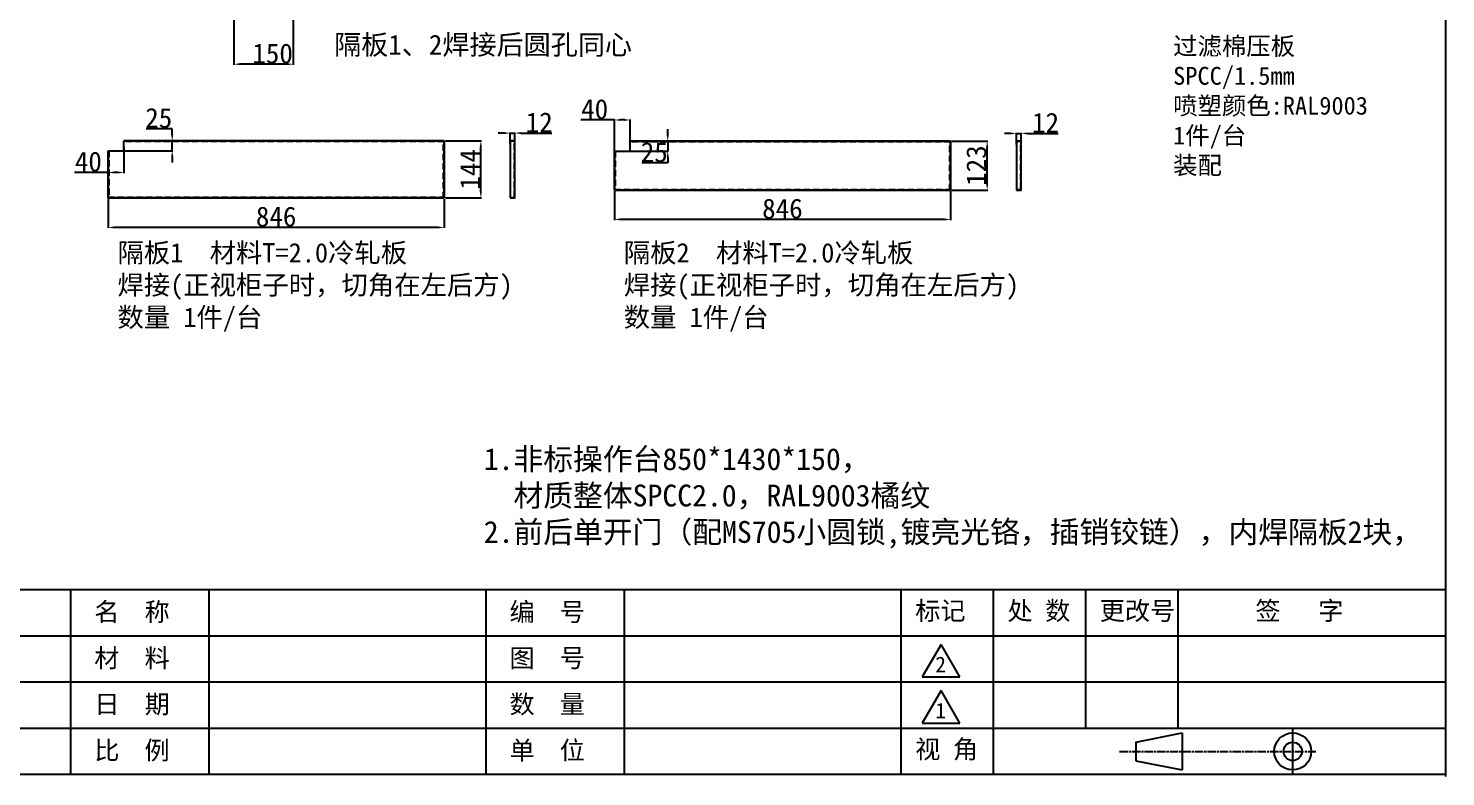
# Model space of a CAD drawing. Header units: millimetres. Extents: x 6893 to 19543, y -3475 to 6590.
# Drawn here: x 10849 to 14417, y 2055 to 3939 of the extents above; entities that cross this region are included whole.
import ezdxf

# ---------------------------------------------------------------- set-up
doc = ezdxf.new("R2010")
doc.units = ezdxf.units.MM
for name, pattern in [('ACAD_ISO04W100', [30, 24, -3, 0, -3]), ('ACAD_ISO08W100', [36, 24, -3, 6, -3]), ('AD_LTYPE6 0 mm', [16, 13, -1, 1, -1]), ('HIDDEN2', [4.7625, 3.175, -1.5875])]:
    doc.linetypes.add(name, pattern=pattern)
for name, color, linetype, lineweight in [('ACADxuxian1', 6, 'AD_LTYPE6 0 mm', 0), ('图框', 7, 'Continuous', 15), ('注释层', 3, 'Continuous', 0), ('虚线层', 1, 'HIDDEN2', 13), ('轮廓层', 7, 'Continuous', 30)]:
    doc.layers.add(name, color=color, linetype=linetype, lineweight=lineweight)
for name, color, linetype in [('shixian', 7, 'Continuous'), ('tukuang', 7, 'Continuous'), ('xuxian1', 6, 'ACAD_ISO04W100'), ('zhongxingxian', 1, 'ACAD_ISO08W100')]:
    doc.layers.add(name, color=color, linetype=linetype)
doc.styles.add('SLDTEXTSTYLE0', font='')
doc.styles.get("Standard").update_dxf_attribs({"font": ''})
doc.styles.get('SLDTEXTSTYLE0').set_extended_font_data('宋体')
doc.styles.get('Standard').set_extended_font_data('SimSun')
doc.dimstyles.new('50#', dxfattribs={"dimtxt": 50, "dimasz": 15, "dimexe": 1.5, "dimexo": 3, "dimgap": 2, "dimtad": 1, "dimtoh": 1, "dimzin": 12, "dimdsep": 46, "dimtxsty": 'Standard', "dimcen": 20, "dimclrd": 3, "dimclre": 3, "dimclrt": 7, "dimadec": 0, "dimazin": 3, "dimtfac": 1, "dimtmove": 0, "dimatfit": 3, "dimfxl": 1, "dimarcsym": 0})

# ---------------------------------------------------------------- blocks, each defined once
blk = doc.blocks.new('*D12')
at = {"layer": 'Defpoints', "color": 0, "transparency": 16777216}
for p in [(11366.4, 3975.6), (11516.4, 3975.6), (11366.4, 3848.4)]:
    blk.add_point(p, dxfattribs=at)
at = {"layer": '轮廓层', "color": 3, "lineweight": -2, "transparency": 16777216}
for p, q in [((11366.4, 3972.6), (11366.4, 3846.9)), ((11516.4, 3972.6), (11516.4, 3846.9)), ((11501.4, 3848.4), (11381.4, 3848.4))]:
    blk.add_line(p, q, dxfattribs=at)
at = {"layer": '轮廓层', "color": 3, "transparency": 16777216}
for points in [[(11381.4, 3850.9), (11381.4, 3845.9), (11366.4, 3848.4)], [(11501.4, 3845.9), (11501.4, 3850.9), (11516.4, 3848.4)]]:
    blk.add_solid(points, dxfattribs=at)
at = {"layer": '轮廓层', "color": 7, "transparency": 16777216, "insert": (11464.2, 3900.4), "char_height": 50, "attachment_point": 2}
blk.add_mtext('150', dxfattribs=at)
blk = doc.blocks.new('*D71')
at = {"layer": 'Defpoints', "color": 0, "transparency": 16777216}
for p in [(11896.1, 3655.7), (11988.4, 3655.7), (11896.1, 3511.7)]:
    blk.add_point(p, dxfattribs=at)
at = {"layer": '轮廓层', "color": 3, "lineweight": -2, "transparency": 16777216}
for p, q in [((11899.1, 3655.7), (11989.9, 3655.7)), ((11988.4, 3526.7), (11988.4, 3640.7)), ((11899.1, 3511.7), (11989.9, 3511.7))]:
    blk.add_line(p, q, dxfattribs=at)
at = {"layer": '轮廓层', "color": 3, "transparency": 16777216}
for points in [[(11990.9, 3640.7), (11985.9, 3640.7), (11988.4, 3655.7)], [(11985.9, 3526.7), (11990.9, 3526.7), (11988.4, 3511.7)]]:
    blk.add_solid(points, dxfattribs=at)
at = {"layer": '轮廓层', "color": 7, "transparency": 16777216, "insert": (11961.4, 3583.7), "char_height": 50, "attachment_point": 5, "rotation": 90}
blk.add_mtext('144', dxfattribs=at)
blk = doc.blocks.new('*D72')
at = {"layer": 'Defpoints', "color": 0, "transparency": 16777216}
for p in [(11050.1, 3600.6), (11896.1, 3511.7), (11050.1, 3437.6)]:
    blk.add_point(p, dxfattribs=at)
at = {"layer": '轮廓层', "color": 3, "lineweight": -2, "transparency": 16777216}
for p, q in [((11050.1, 3597.6), (11050.1, 3436.1)), ((11896.1, 3508.7), (11896.1, 3436.1)), ((11881.1, 3437.6), (11065.1, 3437.6))]:
    blk.add_line(p, q, dxfattribs=at)
at = {"layer": '轮廓层', "color": 3, "transparency": 16777216}
for points in [[(11065.1, 3440.1), (11065.1, 3435.1), (11050.1, 3437.6)], [(11881.1, 3435.1), (11881.1, 3440.1), (11896.1, 3437.6)]]:
    blk.add_solid(points, dxfattribs=at)
at = {"layer": '轮廓层', "color": 7, "transparency": 16777216, "insert": (11473.1, 3464.6), "char_height": 50, "attachment_point": 5}
blk.add_mtext('846', dxfattribs=at)
blk = doc.blocks.new('JDJH')
for p, q in [((12954.3, 1732.7), (12954.3, 1997.3)), ((13152.7, 1732.7), (13152.7, 1997.3)), ((13549.7, 1732.7), (13549.7, 1997.3)), ((13748.1, 1732.7), (13748.1, 1997.3)), ((14145.1, 1732.7), (14145.1, 1997.3)), ((14277.4, 1732.7), (14277.4, 1997.3)), ((14409.7, 1798.8), (14409.7, 1997.3)), ((14542, 1798.8), (14542, 1997.3)), ((14925.7, 1931.2), (12358.9, 1931.2)), ((14202.2, 1919.2), (14175.2, 1872.5)), ((14229.1, 1872.5), (14202.2, 1919.2)), ((14175.2, 1872.5), (14229.1, 1872.5)), ((14925.7, 1865), (12358.9, 1865)), ((14202.2, 1853.1), (14175.2, 1806.3)), ((14229.1, 1806.3), (14202.2, 1853.1)), ((14925.7, 1798.8), (12358.9, 1798.8)), ((14175.2, 1806.3), (14229.1, 1806.3)), ((14481.6, 1779), (14547.8, 1792.2)), ((14547.8, 1792.2), (14547.8, 1739.3)), ((14706.4, 1732.7), (14706.4, 1798.8)), ((14481.6, 1779), (14481.6, 1752.5)), ((14481.6, 1752.5), (14547.8, 1739.3))]:
    blk.add_line(p, q)
for radius in [26.5, 13.2]:
    blk.add_circle((14706.4, 1765.8), radius)
at = {"layer": 'tukuang', "linetype": 'ByBlock'}
blk.add_line((14925.7, 1997.3), (11168, 1997.3), dxfattribs=at)
at = {"layer": 'xuxian1', "linetype": 'ByBlock'}
for p, q in [((14925.7, 4312.8), (14925.7, 1732.7)), ((14925.7, 1732.7), (11168, 1732.7))]:
    blk.add_line(p, q, dxfattribs=at)
at = {"layer": 'zhongxingxian', "ltscale": 0.5}
blk.add_line((14458.1, 1765.8), (14739.5, 1765.8), dxfattribs=at)
for s, p in [('2', (14194, 1879.4)), ('1', (14194, 1813.2))]:
    blk.add_text(s, height=22.3).set_placement(p)
at = {"layer": 'shixian', "char_height": 26.46, "width": 238.071, "attachment_point": 1}
for s, insert in [('名  称', (12987.9, 1979.1)), ('编  号', (13583.3, 1979.1)), ('标记', (14165.1, 1980.7)), ('处 数', (14297.4, 1980.7)), ('更改号', (14429.7, 1980.7)), ('签   字', (14652.9, 1980.7)), ('材  料', (12987.9, 1912.9)), ('图  号', (13583.3, 1912.9)), ('日  期', (12987.9, 1846.8)), ('数  量', (13583.3, 1846.8)), ('比  例', (12987.9, 1780.6)), ('单  位', (13583.3, 1780.6)), ('视 角', (14165.1, 1782.2))]:
    blk.add_mtext(s, dxfattribs=dict(at, insert=insert))
blk = doc.blocks.new('*D174')
at = {"color": 3, "lineweight": -2, "transparency": 16777216}
for p, q in [((12062, 3647.3), (12062, 3676.5)), ((12074, 3645.6), (12074, 3676.5)), ((12047, 3675), (12032, 3675)), ((12062, 3675), (12074, 3675)), ((12089, 3675), (12167, 3675))]:
    blk.add_line(p, q, dxfattribs=at)
at = {"color": 3, "transparency": 16777216}
for points in [[(12047, 3672.5), (12047, 3677.5), (12062, 3675)], [(12089, 3677.5), (12089, 3672.5), (12074, 3675)]]:
    blk.add_solid(points, dxfattribs=at)
at = {"layer": 'Defpoints', "color": 0, "transparency": 16777216}
for p in [(12062, 3644.3), (12074, 3675), (12074, 3642.6)]:
    blk.add_point(p, dxfattribs=at)
at = {"color": 7, "transparency": 16777216, "insert": (12135.5, 3702), "char_height": 50, "attachment_point": 5}
blk.add_mtext('12', dxfattribs=at)
blk = doc.blocks.new('*D353')
at = {"layer": 'Defpoints', "color": 0, "transparency": 16777216}
for p in [(13170.7, 3654.7), (13263.1, 3654.7), (13170.7, 3531.7)]:
    blk.add_point(p, dxfattribs=at)
at = {"layer": '轮廓层', "color": 3, "lineweight": -2, "transparency": 16777216}
for p, q in [((13173.7, 3654.7), (13264.6, 3654.7)), ((13263.1, 3546.7), (13263.1, 3639.7)), ((13173.7, 3531.7), (13264.6, 3531.7))]:
    blk.add_line(p, q, dxfattribs=at)
at = {"layer": '轮廓层', "color": 3, "transparency": 16777216}
for points in [[(13265.6, 3639.7), (13260.6, 3639.7), (13263.1, 3654.7)], [(13260.6, 3546.7), (13265.6, 3546.7), (13263.1, 3531.7)]]:
    blk.add_solid(points, dxfattribs=at)
at = {"layer": '轮廓层', "color": 7, "transparency": 16777216, "insert": (13236.1, 3593.2), "char_height": 50, "attachment_point": 5, "rotation": 90}
blk.add_mtext('123', dxfattribs=at)
blk = doc.blocks.new('*D354')
at = {"layer": 'Defpoints', "color": 0, "transparency": 16777216}
for p in [(12324.7, 3531.7), (13170.7, 3531.7), (12324.7, 3457.6)]:
    blk.add_point(p, dxfattribs=at)
at = {"layer": '轮廓层', "color": 3, "lineweight": -2, "transparency": 16777216}
for p, q in [((12324.7, 3528.7), (12324.7, 3456.1)), ((13170.7, 3528.7), (13170.7, 3456.1)), ((13155.7, 3457.6), (12339.7, 3457.6))]:
    blk.add_line(p, q, dxfattribs=at)
at = {"layer": '轮廓层', "color": 3, "transparency": 16777216}
for points in [[(12339.7, 3460.1), (12339.7, 3455.1), (12324.7, 3457.6)], [(13155.7, 3455.1), (13155.7, 3460.1), (13170.7, 3457.6)]]:
    blk.add_solid(points, dxfattribs=at)
at = {"layer": '轮廓层', "color": 7, "transparency": 16777216, "insert": (12747.7, 3484.6), "char_height": 50, "attachment_point": 5}
blk.add_mtext('846', dxfattribs=at)
blk = doc.blocks.new('*D355')
at = {"color": 3, "lineweight": -2, "transparency": 16777216}
for p, q in [((13336.7, 3646.3), (13336.7, 3675.6)), ((13348.7, 3646.4), (13348.7, 3675.6)), ((13321.7, 3674.1), (13306.7, 3674.1)), ((13336.7, 3674.1), (13348.7, 3674.1)), ((13363.7, 3674.1), (13441.6, 3674.1))]:
    blk.add_line(p, q, dxfattribs=at)
at = {"color": 3, "transparency": 16777216}
for points in [[(13321.7, 3671.6), (13321.7, 3676.6), (13336.7, 3674.1)], [(13363.7, 3676.6), (13363.7, 3671.6), (13348.7, 3674.1)]]:
    blk.add_solid(points, dxfattribs=at)
at = {"layer": 'Defpoints', "color": 0, "transparency": 16777216}
for p in [(13336.7, 3643.3), (13348.7, 3674.1), (13348.7, 3643.4)]:
    blk.add_point(p, dxfattribs=at)
at = {"color": 7, "transparency": 16777216, "insert": (13410.2, 3701.1), "char_height": 50, "attachment_point": 5}
blk.add_mtext('12', dxfattribs=at)
blk = doc.blocks.new('*D377')
at = {"color": 3, "lineweight": -2, "transparency": 16777216}
for p, q in [((12324.7, 3708), (12240.4, 3708)), ((12324.7, 3626.1), (12324.7, 3709.5)), ((12349.7, 3708), (12339.7, 3708)), ((12364.7, 3646), (12364.7, 3709.5))]:
    blk.add_line(p, q, dxfattribs=at)
at = {"color": 3, "transparency": 16777216}
for points in [[(12339.7, 3710.5), (12339.7, 3705.5), (12324.7, 3708)], [(12349.7, 3705.5), (12349.7, 3710.5), (12364.7, 3708)]]:
    blk.add_solid(points, dxfattribs=at)
at = {"layer": 'Defpoints', "color": 0, "transparency": 16777216}
for p in [(12324.7, 3708), (12364.7, 3643), (12324.7, 3623.1)]:
    blk.add_point(p, dxfattribs=at)
at = {"color": 7, "transparency": 16777216, "insert": (12275, 3735), "char_height": 50, "attachment_point": 5}
blk.add_mtext('40', dxfattribs=at)
blk = doc.blocks.new('*D378')
at = {"color": 3, "lineweight": -2, "transparency": 16777216}
for p, q in [((12458.9, 3669.7), (12458.9, 3684.7)), ((12382.3, 3654.7), (12460.4, 3654.7)), ((12458.9, 3654.7), (12458.9, 3629.7)), ((12356.7, 3629.7), (12460.4, 3629.7)), ((12458.9, 3614.7), (12458.9, 3599.7)), ((12458.9, 3599.7), (12393.4, 3599.7))]:
    blk.add_line(p, q, dxfattribs=at)
at = {"color": 3, "transparency": 16777216}
for points in [[(12456.4, 3669.7), (12461.4, 3669.7), (12458.9, 3654.7)], [(12461.4, 3614.7), (12456.4, 3614.7), (12458.9, 3629.7)]]:
    blk.add_solid(points, dxfattribs=at)
at = {"layer": 'Defpoints', "color": 0, "transparency": 16777216}
for p in [(12379.3, 3654.7), (12353.7, 3629.7), (12458.9, 3629.7)]:
    blk.add_point(p, dxfattribs=at)
at = {"color": 7, "transparency": 16777216, "insert": (12425.1, 3626.7), "char_height": 50, "attachment_point": 5}
blk.add_mtext('25', dxfattribs=at)
blk = doc.blocks.new('*D379')
at = {"color": 3, "lineweight": -2, "transparency": 16777216}
for p, q in [((11211.4, 3685.7), (11145.9, 3685.7)), ((11211.4, 3670.7), (11211.4, 3685.7)), ((11127.2, 3655.7), (11212.9, 3655.7)), ((11211.4, 3630.7), (11211.4, 3655.7)), ((11073.1, 3630.7), (11212.9, 3630.7)), ((11211.4, 3615.7), (11211.4, 3600.7))]:
    blk.add_line(p, q, dxfattribs=at)
at = {"color": 3, "transparency": 16777216}
for points in [[(11208.9, 3670.7), (11213.9, 3670.7), (11211.4, 3655.7)], [(11213.9, 3615.7), (11208.9, 3615.7), (11211.4, 3630.7)]]:
    blk.add_solid(points, dxfattribs=at)
at = {"layer": 'Defpoints', "color": 0, "transparency": 16777216}
for p in [(11124.2, 3655.7), (11211.4, 3655.7), (11070.1, 3630.7)]:
    blk.add_point(p, dxfattribs=at)
at = {"color": 7, "transparency": 16777216, "insert": (11177.6, 3712.7), "char_height": 50, "attachment_point": 5}
blk.add_mtext('25', dxfattribs=at)
blk = doc.blocks.new('*D380')
at = {"color": 3, "lineweight": -2, "transparency": 16777216}
for p, q in [((11090.1, 3640.2), (11090.1, 3574.4)), ((11050.1, 3615.2), (11050.1, 3574.4)), ((11050.1, 3575.9), (10965.7, 3575.9)), ((11075.1, 3575.9), (11065.1, 3575.9))]:
    blk.add_line(p, q, dxfattribs=at)
at = {"color": 3, "transparency": 16777216}
for points in [[(11065.1, 3578.4), (11065.1, 3573.4), (11050.1, 3575.9)], [(11075.1, 3573.4), (11075.1, 3578.4), (11090.1, 3575.9)]]:
    blk.add_solid(points, dxfattribs=at)
at = {"layer": 'Defpoints', "color": 0, "transparency": 16777216}
for p in [(11090.1, 3643.2), (11050.1, 3618.2), (11050.1, 3575.9)]:
    blk.add_point(p, dxfattribs=at)
at = {"color": 7, "transparency": 16777216, "insert": (11000.4, 3602.9), "char_height": 50, "attachment_point": 5}
blk.add_mtext('40', dxfattribs=at)

msp = doc.modelspace()

# ---------------------------------------------------------------- linework, layer by layer
for points in [[(11050.0678, 3630.6644), (11090.0678, 3630.6644), (11090.0678, 3655.6644)], [(12324.7162, 3629.6644), (12364.7162, 3629.6644), (12364.7162, 3654.6644)]]:
    msp.add_lwpolyline(points)
for points in [[(12062.037, 3511.6644), (12074.037, 3511.6644), (12074.037, 3655.6644), (12062.037, 3655.6644)], [(13336.6854, 3531.6644), (13348.6854, 3531.6644), (13348.6854, 3654.6644), (13336.6854, 3654.6644)]]:
    msp.add_lwpolyline(points, close=True)
at = {"layer": 'ACADxuxian1', "linetype": 'ByBlock', "lineweight": -2, "ltscale": 0.2}
msp.add_line((14417.3769, 6590.186), (14417.3769, 2055.1515), dxfattribs=at)
at = {"layer": '虚线层', "ltscale": 5}
for p, q in [((11896.0678, 3653.1644), (11090.0678, 3653.1644)), ((11893.5678, 3511.6644), (11893.5678, 3655.6644)), ((12072.037, 3653.6644), (12062.037, 3653.6644)), ((12072.037, 3513.6644), (12072.037, 3653.6644)), ((13170.7162, 3652.1644), (12364.7162, 3652.1644)), ((13168.2162, 3531.6644), (13168.2162, 3654.6644)), ((13346.6854, 3652.6644), (13336.6854, 3652.6644)), ((13346.6854, 3533.6644), (13346.6854, 3652.6644)), ((11052.5678, 3630.6644), (11052.5678, 3511.6644)), ((12327.2162, 3629.6644), (12327.2162, 3531.6644)), ((12324.7162, 3534.1644), (13170.7162, 3534.1644)), ((13336.6854, 3533.6644), (13346.6854, 3533.6644)), ((11050.0678, 3514.1644), (11896.0678, 3514.1644)), ((12062.037, 3513.6644), (12072.037, 3513.6644))]:
    msp.add_line(p, q, dxfattribs=at)
at = {"layer": '轮廓层'}
for p, q in [((11896.0678, 3655.6644), (11090.0678, 3655.6644)), ((11896.0678, 3511.6644), (11896.0678, 3655.6644)), ((13170.7162, 3654.6644), (12364.7162, 3654.6644)), ((13170.7162, 3531.6644), (13170.7162, 3654.6644)), ((11050.0678, 3630.6644), (11050.0678, 3511.6644)), ((12324.7162, 3629.6644), (12324.7162, 3531.6644)), ((11050.0678, 3511.6644), (11896.0678, 3511.6644)), ((12324.7162, 3531.6644), (13170.7162, 3531.6644))]:
    msp.add_line(p, q, dxfattribs=at)

# ---------------------------------------------------------------- block references
at = {"xscale": 1.7556, "yscale": 1.7556, "zscale": 1.7556}
msp.add_blockref('JDJH', (-11786.2455, -981.3455), dxfattribs=at)

# ---------------------------------------------------------------- texts
at = {"lineweight": 13, "width": 6014.673565, "attachment_point": 1}
for s, insert, char_height in [('\\f宋体|b0|i0|c134|p2;隔板1  材料T=2.0冷轧板\\P焊接(正视柜子时，切角在左后方)\\P数量 1件/台', (11073.6223, 3398.1689), 48.6486), ('\\f宋体|b0|i0|c134|p2;隔板2  材料T=2.0冷轧板\\P焊接(\\f宋体|b0|i0|c134|p2;正视柜子时，切角在左后方\\f宋体|b0|i0|c134|p2;)\\P数量 1件/台', (12348.2707, 3398.1689), 48.6486), ('\\f宋体|b0|i0|c1|p2;1.非标操作台850*1430*150，\\P  材质整体SPCC2.0，RAL9003橘纹\\P2.前后单开门（配MS705小圆锁,镀亮光铬，插销铰链），内焊隔板2块，', (11995.7378, 2881.9199), 55)]:
    msp.add_mtext(s, dxfattribs=dict(at, insert=insert, char_height=char_height))
at = {"layer": '图框', "insert": (11993.9535, 3922.4773), "char_height": 50, "attachment_point": 2, "style": 'SLDTEXTSTYLE0'}
msp.add_mtext('隔板1、2焊接后圆孔同心', dxfattribs=at)
at = {"layer": '注释层', "color": 0, "insert": (13731.324, 3916.5702), "char_height": 45, "width": 9067.813378, "attachment_point": 1}
msp.add_mtext('\\fKaiTi_GB2312|b0|i0|c134|p49;过滤棉压板\\PSPCC/1.5mm\\P喷塑颜色:RAL9003\\P1件/台  \\P装配', dxfattribs=at)

# ---------------------------------------------------------------- dimensions: what is measured, and where the dimension line sits
for base, p1, p2, picture, middle in [((12324.7162, 3707.9557), (12364.7162, 3642.9689), (12324.7162, 3623.1156), '*D377', (12275.0346, 3734.9557)), ((12074.037, 3675.0434), (12062.037, 3644.3394), (12074.037, 3642.618), '*D174', (12135.5063, 3702.0434)), ((13348.6854, 3674.134), (13336.6854, 3643.3394), (13348.6854, 3643.43), '*D355', (13410.1547, 3701.134)), ((11050.0678, 3575.9038), (11090.0678, 3643.1644), (11050.0678, 3618.152), '*D380', (11000.3862, 3602.9038))]:
    dim = msp.add_linear_dim(base=base, p1=p1, p2=p2, dimstyle='50#')
    dim.commit()
    dim.dimension.update_dxf_attribs({"geometry": picture, "text_midpoint": middle})
for base, p1, p2, picture, middle in [((11211.3521, 3655.6644), (11070.0678, 3630.6644), (11124.1944, 3655.6644), '*D379', (11177.6482, 3712.6644)), ((12458.8539, 3629.6644), (12379.2707, 3654.6644), (12353.6812, 3629.6644), '*D378', (12425.15, 3626.6644))]:
    dim = msp.add_linear_dim(base=base, p1=p1, p2=p2, angle=90, dimstyle='50#')
    dim.commit()
    dim.dimension.update_dxf_attribs({"geometry": picture, "text_midpoint": middle})
at = {"layer": '轮廓层'}
dim = msp.add_linear_dim(base=(11366.4258, 3848.376), p1=(11516.4258, 3975.5677), p2=(11366.4258, 3975.5677), dimstyle='50#', dxfattribs=at)
dim.commit()
dim.dimension.update_dxf_attribs({"geometry": '*D12', "text_midpoint": (11464.1912, 3848.376), "dimtype": 160})
for base, p1, p2, picture, middle in [((11988.4478, 3655.6644), (11896.0678, 3511.6644), (11896.0678, 3655.6644), '*D71', (11961.4478, 3583.6644)), ((13263.0962, 3654.6644), (13170.7162, 3531.6644), (13170.7162, 3654.6644), '*D353', (13236.0962, 3593.1644))]:
    dim = msp.add_linear_dim(base=base, p1=p1, p2=p2, angle=90, dimstyle='50#', override={"dimtxsty": 'Standard'}, dxfattribs=at)
    dim.commit()
    dim.dimension.update_dxf_attribs({"geometry": picture, "text_midpoint": middle})
for base, p1, p2, picture, middle in [((11050.0678, 3437.5706), (11896.0678, 3511.6644), (11050.0678, 3600.5836), '*D72', (11473.0678, 3464.5706)), ((12324.7162, 3457.5706), (13170.7162, 3531.6644), (12324.7162, 3531.6644), '*D354', (12747.7162, 3484.5706))]:
    dim = msp.add_linear_dim(base=base, p1=p1, p2=p2, dimstyle='50#', override={"dimtxsty": 'Standard'}, dxfattribs=at)
    dim.commit()
    dim.dimension.update_dxf_attribs({"geometry": picture, "text_midpoint": middle})

doc.saveas('drawing.dxf')
